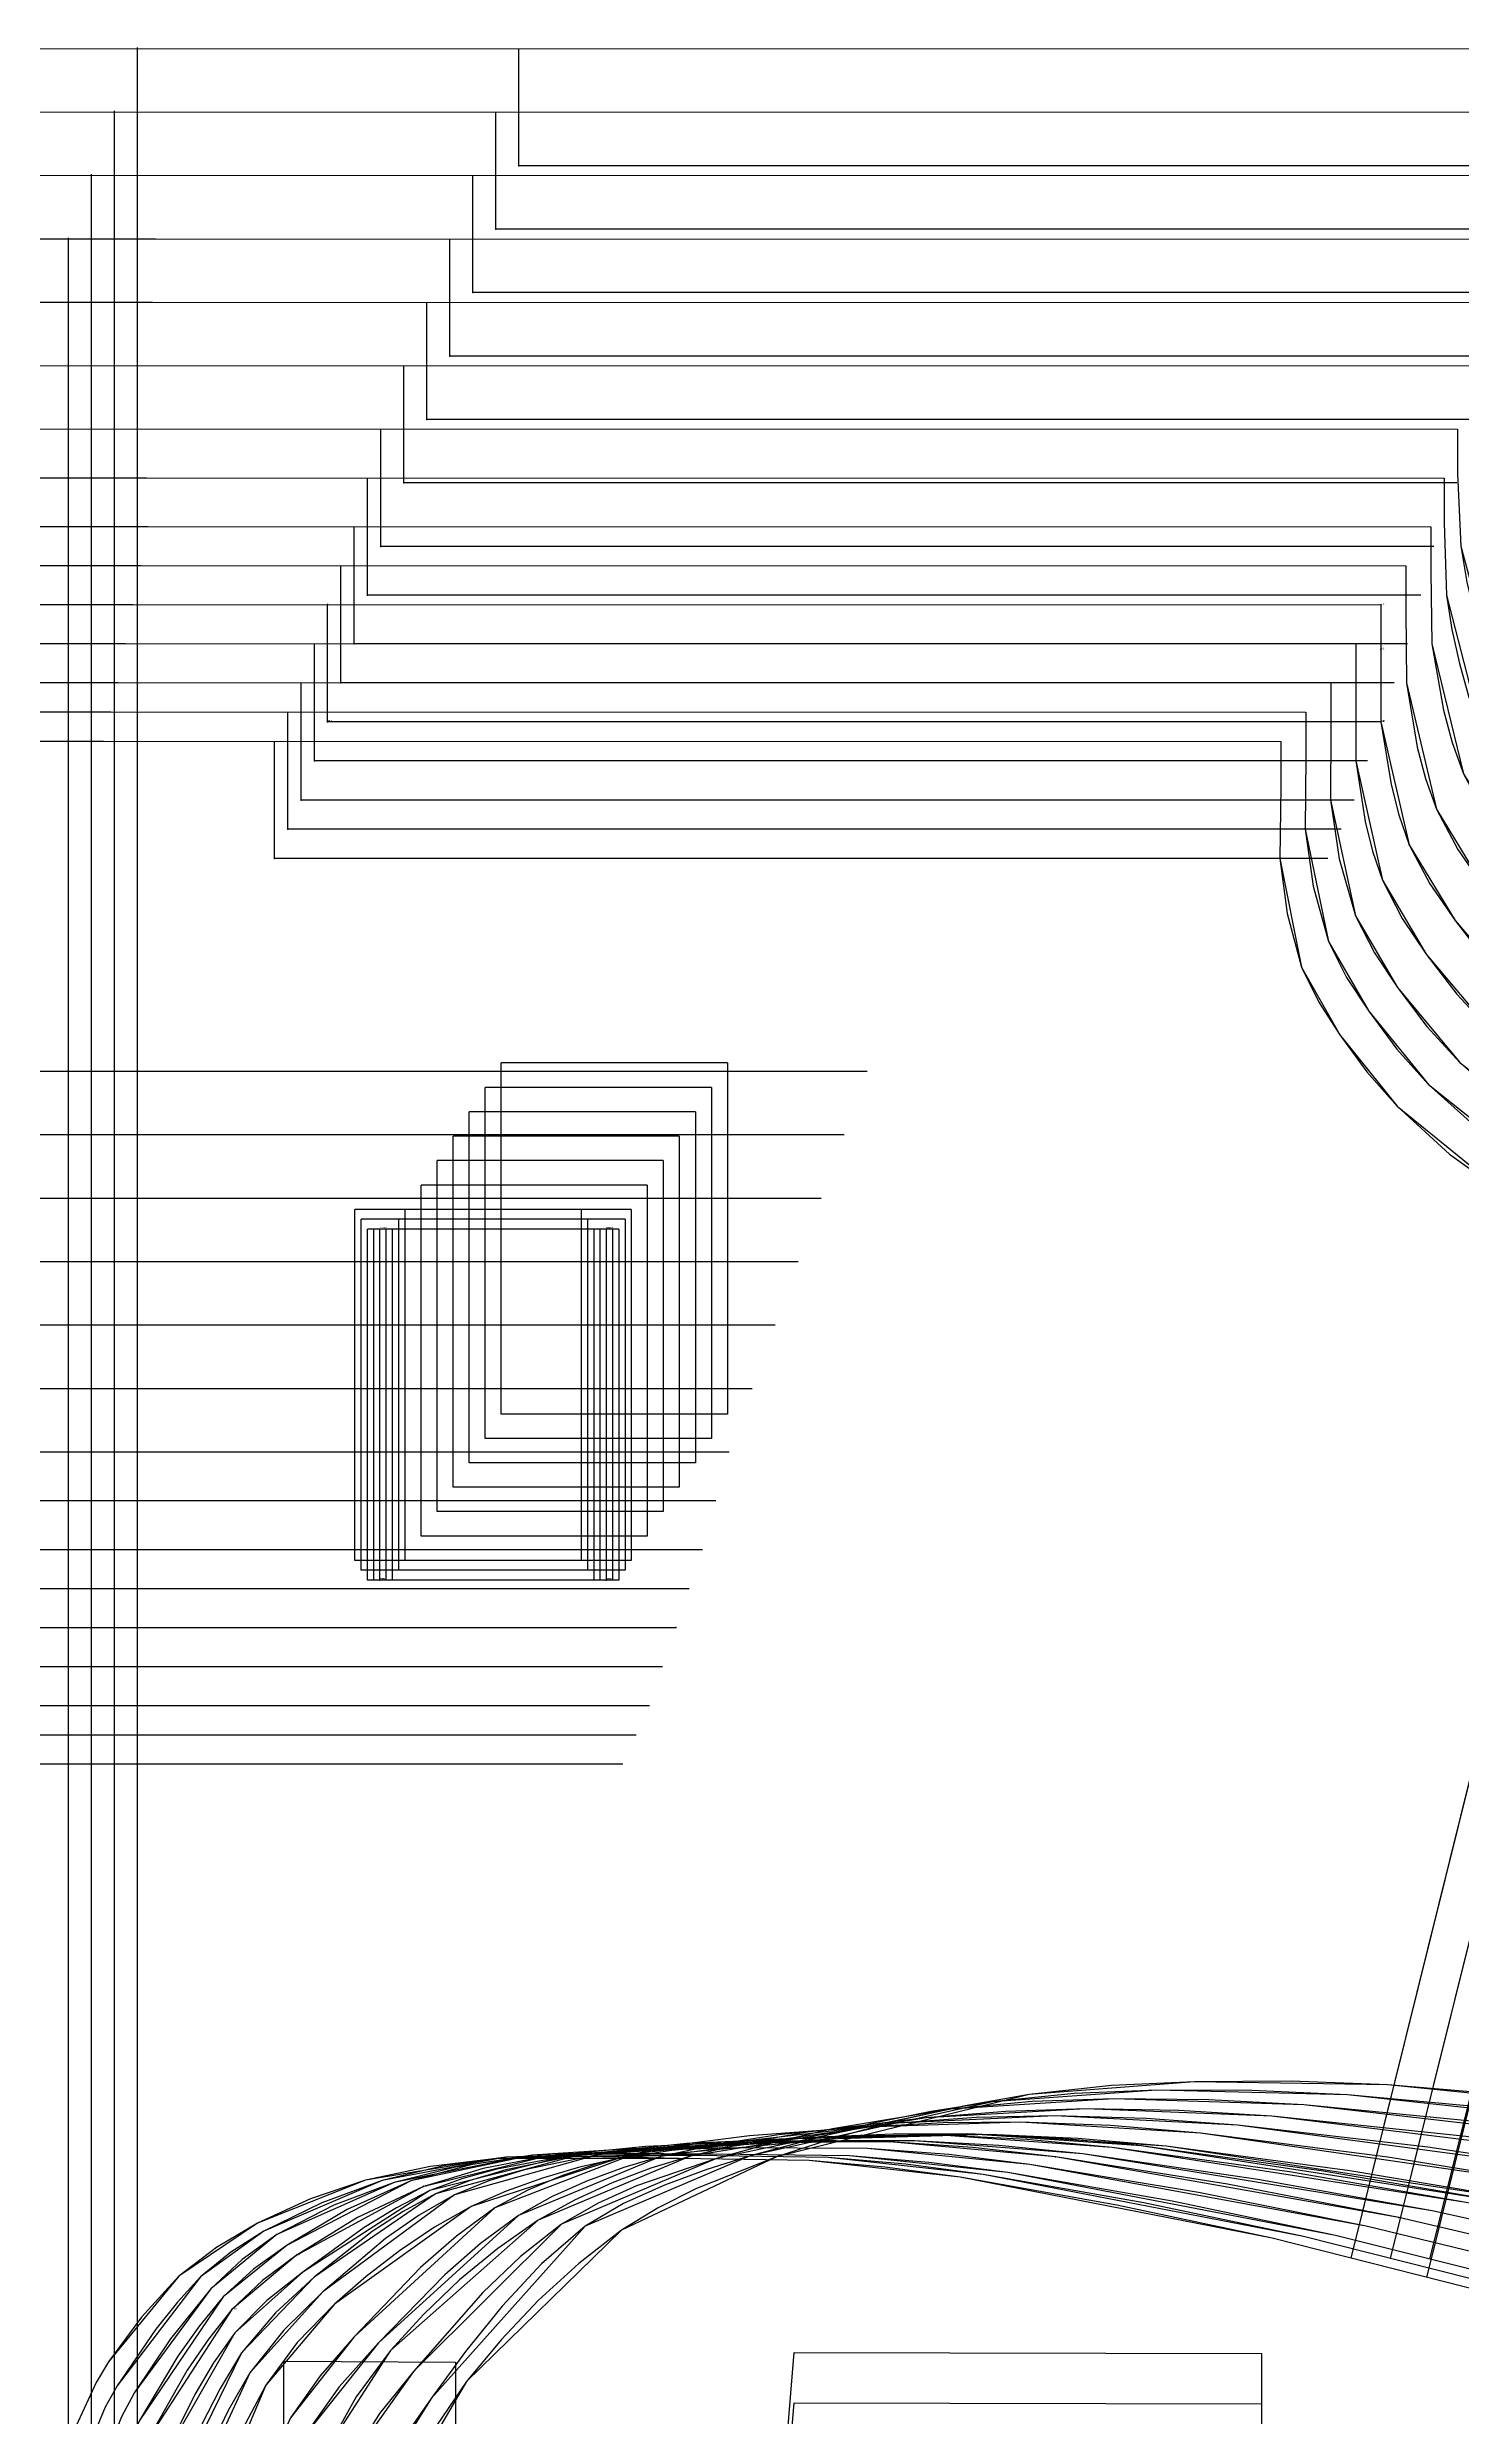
# Model space of a CAD drawing. Extents: x -43 to 1613, y 0 to 910.
# Drawn here: x 491.1 to 672.4, y 606.1 to 909.8 of the extents above; entities that cross this region are included whole.
import ezdxf

# ---------------------------------------------------------------- set-up
doc = ezdxf.new("R2010")
doc.units = 0

# ---------------------------------------------------------------- blocks, each defined once
blk = doc.blocks.new('GMX1016S18FR_42')
at = {"layer": '1'}
for points in [[(45.4711, 821.0169), (649.2063, 820.8265)], [(649.2063, 820.8265), (649.2063, 815.1114), (649.0742, 805.8455), (651.858, 791.9035), (656.7526, 783.2116), (664.0932, 774.0727), (678.208, 762.6071), (693.1356, 755.7212), (701.67, 752.8002), (717.2986, 748.9698)], [(685.5029, 619.4578), (648.0988, 628.9599), (608.0989, 636.7882), (588.7543, 638.9193), (572.0538, 639.1784), (548.6426, 639.1657), (531.8811, 636.3869), (518.0381, 630.8751), (507.9264, 624.0831), (498.9272, 613.09), (497.332, 610.4738), (494.5076, 604.3575), (491.9777, 596.039), (491.3402, 593.5041)]]:
    blk.add_lwpolyline(points, dxfattribs=at)
at = {"layer": '13'}
blk.add_point((520.2098, 805.8252), dxfattribs=at)
at = {"layer": '5'}
blk.add_line((204.6656, 689.7523), (564.8554, 689.7523), dxfattribs=at)
at = {"layer": '6'}
blk.add_line((45.4711, 821.0169), (649.2063, 820.8265), dxfattribs=at)
at = {"layer": '7'}
blk.add_line((204.6656, 689.7523), (564.8554, 689.7523), dxfattribs=at)
at = {"layer": '8'}
for p, q in [((520.2098, 805.8252), (520.2098, 820.8646)), ((655.2108, 805.8252), (520.2098, 805.8252)), ((559.5214, 760.8291), (530.5222, 760.8291)), ((530.5222, 715.8279), (530.5222, 760.8291)), ((559.5214, 760.8291), (559.5214, 715.8279)), ((690.5219, 756.788), (658.175, 626.4022)), ((699.9809, 753.3768), (667.8626, 623.9409)), ((559.5214, 715.8279), (530.5222, 715.8279))]:
    blk.add_line(p, q, dxfattribs=at)
at = {"layer": '84'}
for points in [[(45.4711, 821.0169), (649.2063, 820.8265)], [(649.2063, 820.8265), (649.2063, 815.1114), (649.0742, 805.8455), (650.0191, 798.7742), (651.858, 791.9035), (654.045, 787.4229), (656.7526, 783.2116), (660.2146, 778.4719), (664.0932, 774.0727), (670.8318, 767.9386), (678.208, 762.6071), (685.5105, 758.8479), (693.1356, 755.7212), (701.67, 752.8002), (717.2986, 748.9698)], [(685.5029, 619.4578), (648.0988, 628.9599), (628.1624, 633.2144), (608.0989, 636.7882), (598.4494, 638.0633), (588.7543, 638.9193), (572.0538, 639.1784), (560.3393, 639.4298), (548.6426, 639.1657), (540.192, 638.1623), (531.8811, 636.3869), (524.8148, 633.9917), (518.0381, 630.8751), (512.7651, 627.7864), (507.9264, 624.0831), (503.1461, 618.8355), (498.9272, 613.09), (497.332, 610.4738), (494.5076, 604.3575), (491.9777, 596.039), (491.3402, 593.5041)]]:
    blk.add_lwpolyline(points, dxfattribs=at)
at = {"layer": '85'}
for points in [[(520.2098, 805.8252), (520.2098, 820.8646)], [(655.2108, 805.8252), (520.2098, 805.8252)], [(559.5214, 760.8291), (530.5222, 760.8291)], [(530.5222, 715.8279), (530.5222, 760.8291)], [(559.5214, 760.8291), (559.5214, 715.8279)], [(690.5219, 756.788), (658.175, 626.4022)], [(699.9809, 753.3768), (667.8626, 623.9409)], [(559.5214, 715.8279), (530.5222, 715.8279)]]:
    blk.add_lwpolyline(points, dxfattribs=at)
blk = doc.blocks.new('GMX1016S18FR_44')
at = {"layer": '1'}
for points in [[(39.6698, 824.766), (652.4092, 824.578)], [(652.4092, 824.578), (652.4092, 818.863), (652.3203, 809.592), (655.3201, 795.2004), (660.4585, 786.2571), (668.1267, 776.8718), (682.8232, 765.1395), (698.2181, 758.1951), (707.0116, 755.269), (723.0974, 751.4718)], [(690.5016, 619.4603), (652.1044, 629.1631), (611.0453, 637.1413), (591.1901, 639.3028), (574.0527, 639.5467), (549.8745, 639.3561), (534.0198, 636.3463), (518.8382, 629.8565), (510.728, 624.0171), (500.027, 610.0115), (498.503, 607.2836), (495.8589, 600.9412), (493.5932, 592.3636), (493.042, 589.755)]]:
    blk.add_lwpolyline(points, dxfattribs=at)
at = {"layer": '13'}
blk.add_point((521.9116, 809.5768), dxfattribs=at)
at = {"layer": '5'}
blk.add_line((206.3649, 693.5039), (566.5572, 693.5039), dxfattribs=at)
at = {"layer": '6'}
blk.add_line((39.6698, 824.766), (652.4092, 824.578), dxfattribs=at)
at = {"layer": '7'}
blk.add_line((206.3649, 693.5039), (566.5572, 693.5039), dxfattribs=at)
at = {"layer": '8'}
for p, q in [((521.9116, 809.5768), (521.9116, 824.6161)), ((656.9126, 809.5768), (521.9116, 809.5768)), ((560.3241, 759.5794), (531.3249, 759.5794)), ((531.3249, 714.5783), (531.3249, 759.5794)), ((560.3241, 759.5794), (560.3241, 714.5783)), ((696.2141, 758.9927), (663.2118, 626.359)), ((560.3241, 714.5783), (531.3249, 714.5783))]:
    blk.add_line(p, q, dxfattribs=at)
at = {"layer": '84'}
for points in [[(39.6698, 824.766), (652.4092, 824.578)], [(652.4092, 824.578), (652.4092, 818.863), (652.3203, 809.592), (653.3541, 802.287), (655.3201, 795.2004), (657.6213, 790.5878), (660.4585, 786.2571), (664.078, 781.3853), (668.1267, 776.8718), (675.1473, 770.5878), (682.8232, 765.1395), (690.3568, 761.3422), (698.2181, 758.1951), (707.0116, 755.269), (723.0974, 751.4718)], [(690.5016, 619.4603), (652.1044, 629.1631), (631.6396, 633.5014), (611.0453, 637.1413), (601.1393, 638.4392), (591.1901, 639.3028), (574.0527, 639.5467), (561.9471, 639.7499), (549.8745, 639.3561), (541.8684, 638.2335), (534.0198, 636.3463), (526.255, 633.5065), (518.8382, 629.8565), (514.5939, 627.187), (510.728, 624.0171), (507.7562, 620.7684), (505.0156, 617.314), (500.027, 610.0115), (498.503, 607.2836), (495.8589, 600.9412), (493.5932, 592.3636), (493.042, 589.755)]]:
    blk.add_lwpolyline(points, dxfattribs=at)
at = {"layer": '85'}
for points in [[(521.9116, 809.5768), (521.9116, 824.6161)], [(656.9126, 809.5768), (521.9116, 809.5768)], [(560.3241, 759.5794), (531.3249, 759.5794)], [(531.3249, 714.5783), (531.3249, 759.5794)], [(560.3241, 759.5794), (560.3241, 714.5783)], [(696.2141, 758.9927), (663.2118, 626.359)], [(560.3241, 714.5783), (531.3249, 714.5783)]]:
    blk.add_lwpolyline(points, dxfattribs=at)
blk = doc.blocks.new('GMX1016S18FR_46')
at = {"layer": '1'}
for points in [[(33.871, 828.515), (655.6096, 828.3296)], [(655.6096, 828.3296), (655.6096, 822.6146), (655.5537, 813.3385), (658.7668, 798.4948), (664.1466, 789.2949), (672.1425, 779.6581), (687.418, 767.6541), (703.288, 760.6589), (712.3405, 757.7328), (728.8937, 753.9737)], [(695.4978, 619.4629), (656.2091, 629.2952), (614.2025, 637.3597), (593.8952, 639.5238), (576.3692, 639.7321), (551.4696, 639.2901), (535.5286, 636.0821), (520.4968, 629.4146), (512.0666, 622.4601), (502.28, 609.1682), (500.5985, 606.039), (497.7181, 598.7771), (495.3178, 588.9803), (494.7412, 586.006)]]:
    blk.add_lwpolyline(points, dxfattribs=at)
at = {"layer": '13'}
blk.add_point((523.6109, 813.3284), dxfattribs=at)
at = {"layer": '5'}
blk.add_line((208.0667, 697.2555), (568.2565, 697.2555), dxfattribs=at)
at = {"layer": '6'}
blk.add_line((33.871, 828.515), (655.6096, 828.3296), dxfattribs=at)
at = {"layer": '7'}
blk.add_line((208.0667, 697.2555), (568.2565, 697.2555), dxfattribs=at)
at = {"layer": '8'}
for p, q in [((523.6109, 813.3284), (523.6109, 828.3677)), ((658.6119, 813.3284), (523.6109, 813.3284)), ((701.9011, 761.1974), (668.241, 626.2853)), ((561.1241, 758.3297), (532.125, 758.3297)), ((532.125, 713.3286), (532.125, 758.3297)), ((561.1241, 758.3297), (561.1241, 713.3286)), ((561.1241, 713.3286), (532.125, 713.3286))]:
    blk.add_line(p, q, dxfattribs=at)
at = {"layer": '84'}
for points in [[(33.871, 828.515), (655.6096, 828.3296)], [(655.6096, 828.3296), (655.6096, 822.6146), (655.5537, 813.3385), (656.6789, 805.7998), (658.7668, 798.4948), (661.1824, 793.7475), (664.1466, 789.2949), (667.9261, 784.2911), (672.1425, 779.6581), (679.445, 773.2218), (683.3439, 770.3084), (687.418, 767.6541), (695.1879, 763.8187), (703.288, 760.6589), (712.3405, 757.7328), (728.8937, 753.9737)], [(695.4978, 619.4629), (656.2091, 629.2952), (635.2718, 633.6869), (614.2025, 637.3597), (604.073, 638.6627), (593.8952, 639.5238), (576.3692, 639.7321), (563.9004, 639.8311), (551.4696, 639.2901), (543.4178, 638.076), (535.5286, 636.0821), (527.807, 633.1966), (520.4968, 629.4146), (516.062, 626.2066), (512.0666, 622.4601), (506.8647, 616.0542), (502.28, 609.1682), (500.5985, 606.039), (497.7181, 598.7771), (495.3178, 588.9803), (494.7412, 586.006)]]:
    blk.add_lwpolyline(points, dxfattribs=at)
at = {"layer": '85'}
for points in [[(523.6109, 813.3284), (523.6109, 828.3677)], [(658.6119, 813.3284), (523.6109, 813.3284)], [(701.9011, 761.1974), (668.241, 626.2853)], [(561.1241, 758.3297), (532.125, 758.3297)], [(532.125, 713.3286), (532.125, 758.3297)], [(561.1241, 758.3297), (561.1241, 713.3286)], [(561.1241, 713.3286), (532.125, 713.3286)]]:
    blk.add_lwpolyline(points, dxfattribs=at)
blk = doc.blocks.new('GMX1016S18FR_48')
at = {"layer": '1'}
for points in [[(28.0721, 833.5137), (658.8125, 833.3309)], [(658.8125, 833.3309), (658.8125, 827.6159), (658.7846, 818.3347), (662.2085, 803.0363), (667.827, 793.5799), (676.1506, 783.6916), (692.0053, 771.4108), (708.3527, 764.3673), (717.672, 761.4412), (734.6925, 757.7252)], [(700.4965, 620.7151), (660.1486, 630.4814), (617.0295, 638.4163), (596.199, 640.4738), (578.2336, 640.5499), (553.2933, 639.6101), (537.6596, 636.3107), (521.8176, 628.0735), (513.6312, 621.4212), (502.8921, 605.5996), (501.33, 602.2366), (498.7697, 594.4947), (496.8621, 584.1416), (496.4431, 581.0073)]]:
    blk.add_lwpolyline(points, dxfattribs=at)
at = {"layer": '13'}
blk.add_point((525.3127, 818.3296), dxfattribs=at)
at = {"layer": '5'}
blk.add_line((209.7685, 702.2567), (569.9583, 702.2567), dxfattribs=at)
at = {"layer": '6'}
blk.add_line((28.0721, 833.5137), (658.8125, 833.3309), dxfattribs=at)
at = {"layer": '7'}
blk.add_line((209.7685, 702.2567), (569.9583, 702.2567), dxfattribs=at)
at = {"layer": '8'}
for p, q in [((525.3127, 818.3296), (525.3127, 833.369)), ((660.3137, 818.3296), (525.3127, 818.3296)), ((561.9268, 758.3297), (532.9276, 758.3297)), ((532.9276, 713.3286), (532.9276, 758.3297)), ((561.9268, 758.3297), (561.9268, 713.3286)), ((561.9268, 713.3286), (532.9276, 713.3286))]:
    blk.add_line(p, q, dxfattribs=at)
at = {"layer": '84'}
for points in [[(28.0721, 833.5137), (658.8125, 833.3309)], [(658.8125, 833.3309), (658.8125, 827.6159), (658.7846, 818.3347), (659.9937, 810.5623), (660.9538, 806.7523), (662.2085, 803.0363), (664.7333, 798.1544), (667.827, 793.5799), (671.7615, 788.4415), (676.1506, 783.6916), (683.7325, 777.0978), (687.7762, 774.1184), (692.0053, 771.4108), (700.0113, 767.5398), (708.3527, 764.3673), (717.672, 761.4412), (734.6925, 757.7252)], [(700.4965, 620.7151), (660.1486, 630.4814), (638.6551, 634.8172), (617.0295, 638.4163), (606.6359, 639.6711), (596.199, 640.4738), (578.2336, 640.5499), (565.7393, 640.4026), (553.2933, 639.6101), (545.3762, 638.3808), (537.6596, 636.3107), (529.5062, 632.6556), (521.8176, 628.0735), (517.5174, 624.9899), (513.6312, 621.4212), (510.5985, 617.7255), (507.8324, 613.8215), (502.8921, 605.5996), (501.33, 602.2366), (498.7697, 594.4947), (496.8621, 584.1416), (496.4431, 581.0073)]]:
    blk.add_lwpolyline(points, dxfattribs=at)
at = {"layer": '85'}
for points in [[(525.3127, 818.3296), (525.3127, 833.369)], [(660.3137, 818.3296), (525.3127, 818.3296)], [(561.9268, 758.3297), (532.9276, 758.3297)], [(532.9276, 713.3286), (532.9276, 758.3297)], [(561.9268, 758.3297), (561.9268, 713.3286)], [(561.9268, 713.3286), (532.9276, 713.3286)]]:
    blk.add_lwpolyline(points, dxfattribs=at)
blk = doc.blocks.new('GMX1016S18FR_50')
at = {"layer": '1'}
for points in [[(22.2708, 838.5125), (662.013, 838.3347)], [(662.013, 838.3347), (662.013, 832.6197), (662.013, 823.3334), (665.6579, 807.588), (671.5202, 797.8801), (680.1739, 787.748), (696.6078, 775.203), (713.4276, 768.1011), (723.006, 765.1674), (740.4888, 761.4793)], [(705.4927, 621.9698), (664.3091, 631.6218), (620.3138, 639.3841), (599.0717, 641.3247), (580.7634, 641.2662), (554.9342, 639.4324), (539.2039, 635.5639), (523.0038, 626.7527), (514.7336, 619.8159), (504.2282, 603.5904), (502.6432, 599.7906), (500.1388, 591.086), (498.4725, 579.5112), (498.1423, 576.0111)]]:
    blk.add_lwpolyline(points, dxfattribs=at)
at = {"layer": '13'}
blk.add_point((527.0119, 823.3334), dxfattribs=at)
at = {"layer": '2'}
for p in [(527.0119, 838.3728), (662.013, 838.3347), (527.0119, 823.3334), (527.0119, 823.3334), (527.0119, 823.3334), (662.013, 823.3334), (533.7277, 758.3323), (533.7277, 758.3323), (562.7269, 758.3323), (562.7269, 758.3323), (533.7277, 713.3311), (533.7277, 713.3311), (562.7269, 713.3311), (562.7269, 713.3311), (571.6575, 707.2605)]:
    blk.add_point(p, dxfattribs=at)
at = {"layer": '3'}
for p in [(662.013, 832.6197), (662.013, 823.3334), (665.6579, 807.588), (671.5202, 797.8801), (580.7634, 641.2662), (599.0717, 641.3247), (554.9342, 639.4324), (620.3138, 639.3841), (539.2039, 635.5639), (664.3091, 631.6218), (523.0038, 626.7527), (514.7336, 619.8159)]:
    blk.add_point(p, dxfattribs=at)
at = {"layer": '4'}
for p in [(662.013, 823.3334, -3.998), (539.2039, 635.5639, -3.998)]:
    blk.add_point(p, dxfattribs=at)
at = {"layer": '5'}
blk.add_line((211.4678, 707.2605), (571.6575, 707.2605), dxfattribs=at)
at = {"layer": '6'}
blk.add_line((22.2708, 838.5125), (662.013, 838.3347), dxfattribs=at)
at = {"layer": '7'}
blk.add_line((211.4678, 707.2605), (571.6575, 707.2605), dxfattribs=at)
at = {"layer": '8'}
for p, q in [((527.0119, 823.3334), (527.0119, 838.3728)), ((662.013, 823.3334), (527.0119, 823.3334)), ((562.7269, 758.3323), (533.7277, 758.3323)), ((533.7277, 713.3311), (533.7277, 758.3323)), ((562.7269, 758.3323), (562.7269, 713.3311)), ((562.7269, 713.3311), (533.7277, 713.3311))]:
    blk.add_line(p, q, dxfattribs=at)
at = {"layer": '84'}
for points in [[(22.2708, 838.5125), (662.013, 838.3347)], [(662.013, 838.3347), (662.013, 832.6197), (662.013, 823.3334), (663.3134, 815.3274), (664.332, 811.4081), (665.6579, 807.588), (668.2969, 802.5715), (671.5202, 797.8801), (675.6146, 792.6121), (680.1739, 787.748), (688.0378, 781.0043), (692.2288, 777.9639), (696.6078, 775.203), (704.8475, 771.2914), (713.4276, 768.1011), (723.006, 765.1674), (740.4888, 761.4793)], [(705.4927, 621.9698), (664.3091, 631.6218), (642.3737, 635.8764), (620.3138, 639.3841), (609.7118, 640.5855), (599.0717, 641.3247), (589.9176, 641.4745), (580.7634, 641.2662), (567.812, 640.7227), (554.9342, 639.4324), (546.9586, 637.9058), (539.2039, 635.5639), (530.8626, 631.6117), (523.0038, 626.7527), (518.6503, 623.5294), (514.7336, 619.8159), (511.7339, 616.0237), (509.0161, 612.0232), (504.2282, 603.5904), (502.6432, 599.7906), (500.1388, 591.086), (498.4725, 579.5112), (498.1423, 576.0111)]]:
    blk.add_lwpolyline(points, dxfattribs=at)
at = {"layer": '85'}
for points in [[(527.0119, 823.3334), (527.0119, 838.3728)], [(662.013, 823.3334), (527.0119, 823.3334)], [(562.7269, 758.3323), (533.7277, 758.3323)], [(533.7277, 713.3311), (533.7277, 758.3323)], [(562.7269, 758.3323), (562.7269, 713.3311)], [(562.7269, 713.3311), (533.7277, 713.3311)]]:
    blk.add_lwpolyline(points, dxfattribs=at)
at = {"layer": '1'}
for s, p in [('# 1', (662.013, 838.3347)), ('# 1', (662.013, 832.6197)), ('# 2', (662.013, 823.3334)), ('# 6', (580.7634, 641.2662)), ('# 7', (554.9342, 639.4324)), ('# 8', (539.2039, 635.5639)), ('# 9', (523.0038, 626.7527)), ('# 10', (514.7336, 619.8159))]:
    blk.add_text(s, height=0.25, dxfattribs=at).set_placement(p)
at = {"layer": '13'}
blk.add_text('D', height=0.25, dxfattribs=at).set_placement((527.0119, 823.3334))
at = {"layer": '8'}
for s, p in [('NM', (527.0119, 823.3334)), ('NM', (662.013, 823.3334)), ('# 737', (533.7277, 758.3323)), ('# 737', (533.7277, 758.3323)), ('# 737', (562.7269, 758.3323)), ('# 737', (562.7269, 758.3323)), ('NM', (562.7269, 758.3323)), ('NM', (562.7269, 758.3323)), ('# 737', (533.7277, 713.3311)), ('# 737', (533.7277, 713.3311)), ('NM', (533.7277, 713.3311)), ('# 737', (562.7269, 713.3311)), ('# 737', (562.7269, 713.3311)), ('NM', (562.7269, 713.3311))]:
    blk.add_text(s, height=0.25, dxfattribs=at).set_placement(p)
at = {"layer": '85'}
for p in [(527.0119, 823.3334), (662.013, 823.3334), (562.7269, 758.3323), (562.7269, 758.3323), (533.7277, 713.3311), (562.7269, 713.3311)]:
    blk.add_text('NM', height=0.25, dxfattribs=at).set_placement(p)
blk = doc.blocks.new('GMX1016S18FR_52')
at = {"layer": '1'}
for points in [[(16.472, 843.5112), (665.2159, 843.3359)], [(665.2159, 843.3359), (665.2159, 837.6209), (665.2895, 828.3347), (669.1351, 812.1346), (675.2311, 802.1702), (684.2075, 791.7841), (701.2102, 778.9596), (718.5026, 771.8095), (728.34, 768.8758), (746.2876, 765.2309)], [(710.4914, 623.2221), (668.5763, 632.4677), (623.8342, 639.7626), (602.2569, 641.4491), (583.6819, 641.1494), (557.5478, 639.4628), (540.1361, 635.0737), (523.8395, 624.5937), (515.1273, 616.8416), (505.7674, 600.4053), (504.157, 596.3387), (501.6678, 587.0525), (500.1261, 574.7335), (499.8441, 571.0124)]]:
    blk.add_lwpolyline(points, dxfattribs=at)
at = {"layer": '13'}
blk.add_point((528.7138, 828.3347), dxfattribs=at)
at = {"layer": '5'}
blk.add_line((213.1695, 712.2618), (573.3593, 712.2618), dxfattribs=at)
at = {"layer": '6'}
blk.add_line((16.472, 843.5112), (665.2159, 843.3359), dxfattribs=at)
at = {"layer": '7'}
blk.add_line((213.1695, 712.2618), (573.3593, 712.2618), dxfattribs=at)
at = {"layer": '8'}
for p, q in [((528.7138, 828.3347), (528.7138, 843.374)), ((663.7147, 828.3347), (528.7138, 828.3347)), ((563.5295, 758.3323), (534.5304, 758.3323)), ((534.5304, 713.3311), (534.5304, 758.3323)), ((563.5295, 758.3323), (563.5295, 713.3311)), ((563.5295, 713.3311), (534.5304, 713.3311))]:
    blk.add_line(p, q, dxfattribs=at)
at = {"layer": '84'}
for points in [[(16.472, 843.5112), (665.2159, 843.3359)], [(665.2159, 843.3359), (665.2159, 837.6209), (665.2895, 828.3347), (666.6789, 820.0949), (667.7508, 816.0639), (669.1351, 812.1346), (671.8834, 806.9834), (675.2311, 802.1702), (679.4831, 796.7676), (684.2075, 791.7841), (692.3482, 784.8829), (696.6839, 781.774), (701.2102, 778.9596), (709.6862, 775.0125), (718.5026, 771.8095), (728.34, 768.8758), (746.2876, 765.2309)], [(710.4914, 623.2221), (668.5763, 632.4677), (646.2624, 636.4961), (623.8342, 639.7626), (613.0621, 640.8395), (602.2569, 641.4491), (592.9681, 641.4593), (583.6819, 641.1494), (570.578, 640.6719), (557.5478, 639.4628), (548.6858, 637.8017), (544.3525, 636.6079), (540.1361, 635.0737), (535.8283, 632.8664), (531.6983, 630.3239), (523.8395, 624.5937), (519.2421, 620.964), (515.1273, 616.8416), (512.4044, 612.9808), (509.9914, 608.9117), (505.7674, 600.4053)]]:
    blk.add_lwpolyline(points, dxfattribs=at)
at = {"layer": '85'}
for points in [[(528.7138, 828.3347), (528.7138, 843.374)], [(663.7147, 828.3347), (528.7138, 828.3347)], [(563.5295, 758.3323), (534.5304, 758.3323)], [(534.5304, 713.3311), (534.5304, 758.3323)], [(563.5295, 758.3323), (563.5295, 713.3311)], [(563.5295, 713.3311), (534.5304, 713.3311)]]:
    blk.add_lwpolyline(points, dxfattribs=at)
blk = doc.blocks.new('GMX1016S18FR_54')
at = {"layer": '1'}
for points in [[(10.6731, 848.5099), (668.4188, 848.3372)], [(668.4188, 848.3372), (668.4188, 842.6222), (668.5636, 833.3359), (672.6124, 816.6837), (678.942, 806.4602), (688.2359, 795.8202), (705.8076, 782.7138), (723.5749, 775.5154), (733.674, 772.5842), (752.0864, 768.9825)], [(715.4901, 624.4743), (672.9476, 633.537), (627.5553, 640.5982), (605.6757, 642.1502), (586.8569, 641.7082), (559.275, 639.6381), (540.8346, 634.6343), (525.3051, 623.9638), (515.9858, 614.2635), (506.6081, 595.1348), (505.1298, 591.086), (502.9201, 581.8683), (501.7237, 569.689), (501.5459, 566.0136)]]:
    blk.add_lwpolyline(points, dxfattribs=at)
at = {"layer": '13'}
blk.add_point((530.4156, 833.3359), dxfattribs=at)
at = {"layer": '5'}
blk.add_line((214.8714, 717.263), (575.0611, 717.263), dxfattribs=at)
at = {"layer": '6'}
blk.add_line((10.6731, 848.5099), (668.4188, 848.3372), dxfattribs=at)
at = {"layer": '7'}
blk.add_line((214.8714, 717.263), (575.0611, 717.263), dxfattribs=at)
at = {"layer": '8'}
for p, q in [((530.4156, 833.3359), (530.4156, 848.3753)), ((665.4166, 833.3359), (530.4156, 833.3359)), ((564.3322, 758.3323), (535.333, 758.3323)), ((535.333, 713.3311), (535.333, 758.3323)), ((564.3322, 758.3323), (564.3322, 713.3311)), ((564.3322, 713.3311), (535.333, 713.3311))]:
    blk.add_line(p, q, dxfattribs=at)
at = {"layer": '84'}
for points in [[(10.6731, 848.5099), (668.4188, 848.3372)], [(668.4188, 848.3372), (668.4188, 842.6222), (668.5636, 833.3359), (670.0419, 824.8651), (671.1646, 820.7198), (672.6124, 816.6837), (675.4699, 811.398), (678.942, 806.4602), (683.3464, 800.923), (688.2359, 795.8202), (696.6509, 788.7615), (701.1315, 785.5865), (705.8076, 782.7138), (714.5173, 778.731), (723.5749, 775.5154), (733.674, 772.5842), (752.0864, 768.9825)], [(715.4901, 624.4743), (672.9476, 633.537), (650.3086, 637.4537), (627.5553, 640.5982), (616.6308, 641.6117), (605.6757, 642.1502), (596.2625, 642.0968), (586.8569, 641.7082), (573.019, 641.0808), (559.275, 639.6381), (549.8719, 637.7229), (545.2847, 636.364), (540.8346, 634.6343), (536.6868, 632.3991), (532.7346, 629.8235), (525.3051, 623.9638), (520.3318, 619.3968), (515.9858, 614.2635), (513.2375, 609.7093), (510.822, 604.962)]]:
    blk.add_lwpolyline(points, dxfattribs=at)
at = {"layer": '85'}
for points in [[(530.4156, 833.3359), (530.4156, 848.3753)], [(665.4166, 833.3359), (530.4156, 833.3359)], [(564.3322, 758.3323), (535.333, 758.3323)], [(535.333, 713.3311), (535.333, 758.3323)], [(564.3322, 758.3323), (564.3322, 713.3311)], [(564.3322, 713.3311), (535.333, 713.3311)]]:
    blk.add_lwpolyline(points, dxfattribs=at)
blk = doc.blocks.new('GMX1016S18FR_56')
at = {"layer": '1'}
for points in [[(4.8743, 854.7609), (670.1206, 854.5932)], [(670.1206, 854.5932), (670.1206, 848.8782), (670.4178, 839.5945), (674.8654, 822.3403), (681.5913, 811.8018), (691.4058, 800.8722), (709.8615, 787.4966), (728.3247, 780.3211), (738.8073, 777.4382), (757.8853, 773.9888)], [(720.4888, 624.4794), (677.3241, 633.6513), (631.2713, 640.7938), (609.0743, 642.3559), (589.9811, 641.8987), (561.6118, 639.6381), (543.2705, 634.5378), (526.4049, 622.0918), (517.0425, 611.7184), (507.7206, 591.5), (506.2576, 587.0626), (504.1875, 576.9991), (503.3138, 563.7607), (503.2477, 559.7703)]]:
    blk.add_lwpolyline(points, dxfattribs=at)
at = {"layer": '13'}
blk.add_point((532.1173, 839.592), dxfattribs=at)
at = {"layer": '5'}
blk.add_line((216.5732, 723.519), (576.7629, 723.519), dxfattribs=at)
at = {"layer": '6'}
blk.add_line((4.8743, 854.7609), (670.1206, 854.5932), dxfattribs=at)
at = {"layer": '7'}
blk.add_line((216.5732, 723.519), (576.7629, 723.519), dxfattribs=at)
at = {"layer": '8'}
for p, q in [((532.1173, 839.592), (532.1173, 854.6313)), ((667.1183, 839.592), (532.1173, 839.592)), ((565.1348, 759.587), (536.1356, 759.587)), ((536.1356, 714.5859), (536.1356, 759.587)), ((565.1348, 759.587), (565.1348, 714.5859)), ((565.1348, 714.5859), (536.1356, 714.5859))]:
    blk.add_line(p, q, dxfattribs=at)
at = {"layer": '84'}
for points in [[(4.8743, 854.7609), (670.1206, 854.5932)], [(670.1206, 854.5932), (670.1206, 848.8782), (670.4178, 839.5945), (671.0934, 835.1724), (672.079, 830.8061), (673.3058, 826.516), (674.8654, 822.3403), (677.9108, 816.8844), (681.5913, 811.8018), (686.2496, 806.1072), (691.4058, 800.8722), (695.7315, 797.1384), (700.2552, 793.651), (704.9567, 790.4125), (709.8615, 787.4966), (718.9191, 783.5088), (728.3247, 780.3211), (738.8073, 777.4382), (757.8853, 773.9888)], [(720.4888, 624.4794), (677.3241, 633.6513), (654.3549, 637.6137), (631.2713, 640.7938), (620.1868, 641.8149), (609.0743, 642.3559), (599.5239, 642.3), (589.9811, 641.8987), (575.7469, 641.1951), (561.6118, 639.6381), (552.2392, 637.7026), (547.6799, 636.3158), (543.2705, 634.5378), (538.729, 631.9241), (534.4313, 628.9117), (526.4049, 622.0918), (521.396, 617.1845), (517.0425, 611.7184), (514.2866, 606.8899), (511.8786, 601.8683)]]:
    blk.add_lwpolyline(points, dxfattribs=at)
at = {"layer": '85'}
for points in [[(532.1173, 839.592), (532.1173, 854.6313)], [(667.1183, 839.592), (532.1173, 839.592)], [(565.1348, 759.587), (536.1356, 759.587)], [(536.1356, 714.5859), (536.1356, 759.587)], [(565.1348, 759.587), (565.1348, 714.5859)], [(565.1348, 714.5859), (536.1356, 714.5859)]]:
    blk.add_lwpolyline(points, dxfattribs=at)
blk = doc.blocks.new('GMX1016S18FR_58')
at = {"layer": '1'}
for points in [[(-0.9246, 861.0092), (671.8224, 860.8467)], [(671.8224, 860.8467), (671.8224, 855.1317), (672.2593, 845.8531), (677.1006, 827.9892), (684.2252, 817.1308), (694.5605, 805.9065), (713.9026, 792.254), (733.072, 785.109), (743.9356, 782.282), (763.6841, 778.9927)], [(725.4876, 624.4819), (681.4516, 633.6513), (634.4793, 640.7379), (611.8479, 642.2391), (592.389, 641.693), (564.1264, 639.125), (545.4066, 633.0112), (527.8908, 620.5144), (519.0821, 610.1131), (509.1431, 586.6156), (507.6851, 581.9775), (505.676, 571.4696), (504.9597, 557.6774), (504.9495, 553.5245)]]:
    blk.add_lwpolyline(points, dxfattribs=at)
at = {"layer": '13'}
blk.add_point((533.8192, 845.8455), dxfattribs=at)
at = {"layer": '5'}
blk.add_line((218.2749, 729.7725), (578.4647, 729.7725), dxfattribs=at)
at = {"layer": '6'}
blk.add_line((-0.9246, 861.0092), (671.8224, 860.8467), dxfattribs=at)
at = {"layer": '7'}
blk.add_line((218.2749, 729.7725), (578.4647, 729.7725), dxfattribs=at)
at = {"layer": '8'}
for p, q in [((533.8192, 845.8455), (533.8192, 860.8848)), ((668.8202, 845.8455), (533.8192, 845.8455)), ((565.9375, 760.8393), (536.9383, 760.8393)), ((536.9383, 715.8381), (536.9383, 760.8393)), ((565.9375, 760.8393), (565.9375, 715.8381)), ((565.9375, 715.8381), (536.9383, 715.8381))]:
    blk.add_line(p, q, dxfattribs=at)
at = {"layer": '84'}
for points in [[(-0.9246, 861.0092), (671.8224, 860.8467)], [(671.8224, 860.8467), (671.8224, 855.1317), (672.2593, 845.8531), (673.0213, 841.2709), (674.1008, 836.7497), (675.4292, 832.3072), (677.1006, 827.9892), (680.3365, 822.3632), (684.2252, 817.1308), (689.1376, 811.2786), (694.5605, 805.9065), (699.102, 802.0863), (703.8442, 798.5202), (708.7718, 795.2182), (713.9026, 792.254), (718.5457, 790.1204), (723.3133, 788.2662), (733.072, 785.109), (743.9356, 782.282), (763.6841, 778.9927)], [(725.4876, 624.4819), (703.4962, 629.2165), (681.4516, 633.6513), (658.0226, 637.5959), (634.4793, 640.7379), (623.1789, 641.7361), (611.8479, 642.2391), (602.1147, 642.1527), (592.389, 641.693), (578.1904, 640.903), (571.1343, 640.1816), (564.1264, 639.125), (559.303, 638.0455), (554.5557, 636.6688), (549.9126, 635.0077), (545.4066, 633.0112), (540.7152, 630.3595), (536.2347, 627.3597), (531.9573, 624.0653), (527.8908, 620.5144), (523.1308, 615.6046), (519.0821, 610.1131), (516.1204, 604.4743)]]:
    blk.add_lwpolyline(points, dxfattribs=at)
at = {"layer": '85'}
for points in [[(533.8192, 845.8455), (533.8192, 860.8848)], [(668.8202, 845.8455), (533.8192, 845.8455)], [(565.9375, 760.8393), (536.9383, 760.8393)], [(536.9383, 715.8381), (536.9383, 760.8393)], [(565.9375, 760.8393), (565.9375, 715.8381)], [(565.9375, 715.8381), (536.9383, 715.8381)]]:
    blk.add_lwpolyline(points, dxfattribs=at)
blk = doc.blocks.new('GMX1016S18FR_60')
at = {"layer": '1'}
for points in [[(-7.9731, 869.1347), (674.7739, 868.9772)], [(731.736, 626.3615), (686.8084, 635.4674), (638.899, 642.4372), (615.8256, 643.8443), (595.9983, 643.1839), (566.3845, 639.7854), (548.4496, 632.8334), (530.4003, 616.3158), (522.2672, 605.9348), (511.6246, 582.3382), (510.1692, 577.3166), (508.2566, 565.9705), (507.8146, 551.1191), (507.901, 546.6538)]]:
    blk.add_lwpolyline(points, dxfattribs=at)
at = {"layer": '13'}
blk.add_point((536.7706, 853.976), dxfattribs=at)
at = {"layer": '5'}
blk.add_line((221.2264, 737.9031), (581.4162, 737.9031), dxfattribs=at)
at = {"layer": '6'}
blk.add_line((-7.9731, 869.1347), (674.7739, 868.9772), dxfattribs=at)
at = {"layer": '7'}
blk.add_line((221.2264, 737.9031), (581.4162, 737.9031), dxfattribs=at)
at = {"layer": '8'}
for p, q in [((536.7706, 853.976), (536.7706, 869.0153)), ((671.7716, 853.976), (536.7706, 853.976)), ((567.9898, 763.9686), (538.9906, 763.9686)), ((538.9906, 718.9674), (538.9906, 763.9686)), ((567.9898, 763.9686), (567.9898, 718.9674)), ((567.9898, 718.9674), (538.9906, 718.9674))]:
    blk.add_line(p, q, dxfattribs=at)
at = {"layer": '84'}
for points in [[(-7.9731, 869.1347), (674.7739, 868.9772)], [(731.736, 626.3615), (709.3001, 631.0681), (686.8084, 635.4674), (662.9096, 639.3612), (638.899, 642.4372), (627.375, 643.3922), (615.8256, 643.8443), (605.9044, 643.7275), (595.9983, 643.1839), (581.0936, 642.0917), (573.7048, 641.1367), (566.3845, 639.7854), (561.7058, 638.551), (557.1313, 636.9863), (552.6888, 635.1118), (548.4496, 632.8334), (543.5169, 629.2266), (538.9144, 625.1931), (530.4003, 616.3158), (526.0721, 611.3222), (522.2672, 605.9348)]]:
    blk.add_lwpolyline(points, dxfattribs=at)
at = {"layer": '85'}
for points in [[(536.7706, 853.976), (536.7706, 869.0153)], [(671.7716, 853.976), (536.7706, 853.976)], [(567.9898, 763.9686), (538.9906, 763.9686)], [(538.9906, 718.9674), (538.9906, 763.9686)], [(567.9898, 763.9686), (567.9898, 718.9674)], [(567.9898, 718.9674), (538.9906, 718.9674)]]:
    blk.add_lwpolyline(points, dxfattribs=at)
blk = doc.blocks.new('GMX1016S18FR_62')
at = {"layer": '1'}
for points in [[(-15.0216, 877.2602), (677.7254, 877.1078)], [(737.9843, 628.2411), (692.3126, 636.9559), (643.636, 643.4659), (620.2223, 644.6267), (600.1182, 643.725), (569.722, 639.4222), (551.4899, 631.8759), (533.5499, 615.5259), (524.1265, 603.7352), (514.5761, 578.2336), (513.047, 572.8132), (511.0811, 560.5831), (510.7229, 544.5913), (510.8525, 539.7831)]]:
    blk.add_lwpolyline(points, dxfattribs=at)
at = {"layer": '13'}
blk.add_point((539.7221, 862.1065), dxfattribs=at)
at = {"layer": '5'}
blk.add_line((224.1779, 746.0336), (584.3677, 746.0336), dxfattribs=at)
at = {"layer": '6'}
blk.add_line((-15.0216, 877.2602), (677.7254, 877.1078), dxfattribs=at)
at = {"layer": '7'}
blk.add_line((224.1779, 746.0336), (584.3677, 746.0336), dxfattribs=at)
at = {"layer": '8'}
for p, q in [((539.7221, 862.1065), (539.7221, 877.1459)), ((674.7231, 862.1065), (539.7221, 862.1065)), ((570.0421, 767.0978), (541.0429, 767.0978)), ((541.0429, 722.0966), (541.0429, 767.0978)), ((570.0421, 767.0978), (570.0421, 722.0966)), ((570.0421, 722.0966), (541.0429, 722.0966))]:
    blk.add_line(p, q, dxfattribs=at)
at = {"layer": '84'}
for points in [[(-15.0216, 877.2602), (677.7254, 877.1078)], [(737.9843, 628.2411), (715.1752, 632.7547), (692.3126, 636.9559), (668.0277, 640.6262), (643.636, 643.4659), (631.9419, 644.3015), (620.2223, 644.6267), (610.1589, 644.4108), (600.1182, 643.725), (584.802, 642.2162), (577.2201, 641.0224), (569.722, 639.4222), (564.9621, 638.0277), (560.3139, 636.3081), (555.8003, 634.2838), (551.4899, 631.8759), (546.6131, 628.2741), (542.0411, 624.2762), (533.5499, 615.5259), (528.4851, 609.8896), (524.1265, 603.7352)]]:
    blk.add_lwpolyline(points, dxfattribs=at)
at = {"layer": '85'}
for points in [[(539.7221, 862.1065), (539.7221, 877.1459)], [(674.7231, 862.1065), (539.7221, 862.1065)], [(570.0421, 767.0978), (541.0429, 767.0978)], [(541.0429, 722.0966), (541.0429, 767.0978)], [(570.0421, 767.0978), (570.0421, 722.0966)], [(570.0421, 722.0966), (541.0429, 722.0966)]]:
    blk.add_lwpolyline(points, dxfattribs=at)
blk = doc.blocks.new('GMX1016S18FR_64')
at = {"layer": '1'}
for points in [[(-22.0701, 885.3856), (680.6769, 885.2383)], [(744.2328, 630.1207), (697.6542, 638.5002), (648.0455, 644.6038), (624.2, 645.5334), (603.7479, 644.4006), (573.5473, 639.4806), (554.0045, 631.279), (535.0765, 614.5505), (527.078, 602.1909), (517.6952, 572.9428), (516.1027, 567.3014), (514.0478, 554.5659), (513.6719, 537.9187), (513.8039, 532.9124)]]:
    blk.add_lwpolyline(points, dxfattribs=at)
at = {"layer": '13'}
blk.add_point((542.6736, 870.2371), dxfattribs=at)
at = {"layer": '5'}
blk.add_line((227.1294, 754.1641), (587.3192, 754.1641), dxfattribs=at)
at = {"layer": '6'}
blk.add_line((-22.0701, 885.3856), (680.6769, 885.2383), dxfattribs=at)
at = {"layer": '7'}
blk.add_line((227.1294, 754.1641), (587.3192, 754.1641), dxfattribs=at)
at = {"layer": '8'}
for p, q in [((493.804, 532.9124), (493.804, 885.4161)), ((542.6736, 870.2371), (542.6736, 885.2764)), ((677.6746, 870.2371), (542.6736, 870.2371)), ((572.0944, 770.2271), (543.0952, 770.2271)), ((543.0952, 725.2259), (543.0952, 770.2271)), ((572.0944, 770.2271), (572.0944, 725.2259)), ((572.0944, 725.2259), (543.0952, 725.2259))]:
    blk.add_line(p, q, dxfattribs=at)
at = {"layer": '84'}
for points in [[(-22.0701, 885.3856), (680.6769, 885.2383)], [(744.2328, 630.1207), (720.9689, 634.4692), (697.6542, 638.5002), (672.8968, 641.9749), (648.0455, 644.6038), (636.1304, 645.3277), (624.2, 645.5334), (613.9587, 645.2185), (603.7479, 644.4006), (588.5231, 642.5693), (580.992, 641.2154), (573.5473, 639.4806), (568.4571, 637.9236), (563.4787, 636.044), (558.6451, 633.8469), (554.0045, 631.279), (548.8179, 627.6518), (543.9385, 623.6158), (539.3538, 619.2343), (535.0765, 614.5505), (530.6721, 608.6349), (527.078, 602.1909)]]:
    blk.add_lwpolyline(points, dxfattribs=at)
at = {"layer": '85'}
for points in [[(493.804, 532.9124), (493.804, 885.4161)], [(542.6736, 870.2371), (542.6736, 885.2764)], [(677.6746, 870.2371), (542.6736, 870.2371)], [(572.0944, 770.2271), (543.0952, 770.2271)], [(543.0952, 725.2259), (543.0952, 770.2271)], [(572.0944, 770.2271), (572.0944, 725.2259)], [(572.0944, 725.2259), (543.0952, 725.2259)]]:
    blk.add_lwpolyline(points, dxfattribs=at)
blk = doc.blocks.new('GMX1016S18FR_66')
at = {"layer": '1'}
for points in [[(-29.1186, 893.5111), (683.6283, 893.3688)], [(750.4811, 632.0003), (702.8485, 640.2045), (652.1374, 646.0617), (627.7763, 646.8288), (606.9, 645.5182), (576.8569, 639.1631), (556.9992, 630.776), (538.0305, 611.8683), (530.0295, 600.6466), (519.712, 565.4142), (518.2693, 559.844), (516.5294, 547.3015), (516.5167, 530.9515), (516.7554, 526.0417)]]:
    blk.add_lwpolyline(points, dxfattribs=at)
at = {"layer": '13'}
blk.add_point((545.6251, 878.3676), dxfattribs=at)
at = {"layer": '5'}
blk.add_line((230.0809, 762.2947), (590.2707, 762.2947), dxfattribs=at)
at = {"layer": '6'}
blk.add_line((-29.1186, 893.5111), (683.6283, 893.3688), dxfattribs=at)
at = {"layer": '7'}
blk.add_line((230.0809, 762.2947), (590.2707, 762.2947), dxfattribs=at)
at = {"layer": '8'}
for p, q in [((496.7555, 526.0417), (496.7555, 893.5467)), ((545.6251, 878.3676), (545.6251, 893.407)), ((680.6261, 878.3676), (545.6251, 878.3676)), ((574.1467, 773.3564), (545.1476, 773.3564)), ((545.1476, 728.3552), (545.1476, 773.3564)), ((574.1467, 773.3564), (574.1467, 728.3552)), ((574.1467, 728.3552), (545.1476, 728.3552))]:
    blk.add_line(p, q, dxfattribs=at)
at = {"layer": '84'}
for points in [[(-29.1186, 893.5111), (683.6283, 893.3688)], [(750.4811, 632.0003), (726.689, 636.265), (702.8485, 640.2045), (677.5374, 643.5649), (652.1374, 646.0617), (639.9632, 646.7094), (627.7763, 646.8288), (617.314, 646.4809), (606.9, 645.5182), (591.7388, 642.9579), (584.2585, 641.2078), (576.8569, 639.1631), (566.5978, 635.6528), (561.6779, 633.438), (556.9992, 630.776), (551.7566, 626.6257), (546.9129, 621.9953), (538.0305, 611.8683), (533.6744, 606.4886), (530.0295, 600.6466)]]:
    blk.add_lwpolyline(points, dxfattribs=at)
at = {"layer": '85'}
for points in [[(496.7555, 526.0417), (496.7555, 893.5467)], [(545.6251, 878.3676), (545.6251, 893.407)], [(680.6261, 878.3676), (545.6251, 878.3676)], [(574.1467, 773.3564), (545.1476, 773.3564)], [(545.1476, 728.3552), (545.1476, 773.3564)], [(574.1467, 773.3564), (574.1467, 728.3552)], [(574.1467, 728.3552), (545.1476, 728.3552)]]:
    blk.add_lwpolyline(points, dxfattribs=at)
blk = doc.blocks.new('GMX1016S18FR_68')
at = {"layer": '1'}
for points in [[(-36.1671, 901.6366), (686.5798, 901.5019)], [(756.7296, 633.8824), (708.7718, 641.792), (657.7381, 647.3216), (633.2373, 647.9185), (612.2518, 646.4504), (581.1546, 639.4984), (560.0167, 630.4915), (540.2835, 608.4164), (532.4856, 595.9044), (522.4298, 563.0291), (520.9058, 556.8087), (519.1507, 542.826), (519.3716, 524.6345), (519.7069, 519.1735)]]:
    blk.add_lwpolyline(points, dxfattribs=at)
at = {"layer": '13'}
blk.add_point((548.5766, 886.5007), dxfattribs=at)
at = {"layer": '5'}
blk.add_line((233.0324, 770.4278), (593.2221, 770.4278), dxfattribs=at)
at = {"layer": '6'}
blk.add_line((-36.1671, 901.6366), (686.5798, 901.5019), dxfattribs=at)
at = {"layer": '7'}
blk.add_line((233.0324, 770.4278), (593.2221, 770.4278), dxfattribs=at)
at = {"layer": '8'}
for p, q in [((499.707, 519.1735), (499.707, 901.6797)), ((548.5766, 886.5007), (548.5766, 901.54)), ((683.5775, 886.5007), (548.5766, 886.5007)), ((576.1991, 776.4882), (547.1999, 776.4882)), ((547.1999, 731.487), (547.1999, 776.4882)), ((576.1991, 776.4882), (576.1991, 731.487)), ((576.1991, 731.487), (547.1999, 731.487))]:
    blk.add_line(p, q, dxfattribs=at)
at = {"layer": '84'}
for points in [[(-36.1671, 901.6366), (686.5798, 901.5019)], [(756.7296, 633.8824), (732.7748, 637.9998), (708.7718, 641.792), (683.2981, 644.9924), (657.7381, 647.3216), (645.4928, 647.888), (633.2373, 647.9185), (622.7166, 647.4968), (612.2518, 646.4504), (604.3753, 645.1829), (596.5546, 643.6056), (581.1546, 639.4984), (575.6199, 637.7813), (570.192, 635.7722), (564.9519, 633.3999), (560.0167, 630.4915), (554.4338, 625.6605), (549.3767, 620.2427), (544.6929, 614.4413), (540.2835, 608.4164), (536.0467, 602.3585)]]:
    blk.add_lwpolyline(points, dxfattribs=at)
at = {"layer": '85'}
for points in [[(499.707, 519.1735), (499.707, 901.6797)], [(548.5766, 886.5007), (548.5766, 901.54)], [(683.5775, 886.5007), (548.5766, 886.5007)], [(576.1991, 776.4882), (547.1999, 776.4882)], [(547.1999, 731.487), (547.1999, 776.4882)], [(576.1991, 776.4882), (576.1991, 731.487)], [(576.1991, 731.487), (547.1999, 731.487)]]:
    blk.add_lwpolyline(points, dxfattribs=at)
blk = doc.blocks.new('GMX1016S18FR_70')
at = {"layer": '1'}
for points in [[(-43.2156, 909.762), (689.5313, 909.6325)], [(762.9779, 635.7621), (714.4792, 643.3948), (662.8867, 648.5992), (638.1344, 649.0183), (616.9483, 647.38), (584.5379, 639.4095), (564.6979, 629.9709), (544.8174, 610.5754), (536.5243, 596.4454), (525.6404, 555.4193), (524.0986, 549.3106), (522.2749, 535.5717), (522.3663, 517.6749), (522.6584, 512.3028)]]:
    blk.add_lwpolyline(points, dxfattribs=at)
at = {"layer": '13'}
blk.add_point((551.528, 894.6312), dxfattribs=at)
at = {"layer": '5'}
blk.add_line((235.9838, 778.5583), (596.1736, 778.5583), dxfattribs=at)
at = {"layer": '6'}
blk.add_line((-43.2156, 909.762), (689.5313, 909.6325), dxfattribs=at)
at = {"layer": '7'}
blk.add_line((235.9838, 778.5583), (596.1736, 778.5583), dxfattribs=at)
at = {"layer": '8'}
for p, q in [((502.6584, 512.3028), (502.6584, 909.8103)), ((551.528, 894.6312), (551.528, 909.6706)), ((686.529, 894.6312), (551.528, 894.6312)), ((578.2514, 779.6175), (549.2522, 779.6175)), ((549.2522, 734.6163), (549.2522, 779.6175)), ((578.2514, 779.6175), (578.2514, 734.6163)), ((578.2514, 734.6163), (549.2522, 734.6163))]:
    blk.add_line(p, q, dxfattribs=at)
at = {"layer": '84'}
for points in [[(-43.2156, 909.762), (689.5313, 909.6325)], [(762.9779, 635.7621), (738.7514, 639.7448), (714.4792, 643.3948), (688.7236, 646.4377), (662.8867, 648.5992), (650.5144, 649.0793), (638.1344, 649.0183), (627.5096, 648.5332), (616.9483, 647.38), (608.7161, 645.9271), (600.5551, 644.1212), (592.4932, 641.9444), (584.5379, 639.4095), (574.289, 635.3252), (569.3842, 632.8334), (564.6979, 629.9709), (559.1963, 625.7113), (554.063, 621.0072), (549.2649, 615.9475), (544.8174, 610.5754), (540.2047, 603.7835)]]:
    blk.add_lwpolyline(points, dxfattribs=at)
at = {"layer": '85'}
for points in [[(502.6584, 512.3028), (502.6584, 909.8103)], [(551.528, 894.6312), (551.528, 909.6706)], [(686.529, 894.6312), (551.528, 894.6312)], [(578.2514, 779.6175), (549.2522, 779.6175)], [(549.2522, 734.6163), (549.2522, 779.6175)], [(578.2514, 779.6175), (578.2514, 734.6163)], [(578.2514, 734.6163), (549.2522, 734.6163)]]:
    blk.add_lwpolyline(points, dxfattribs=at)
blk = doc.blocks.new('GMX1016S18CU_70')
at = {"layer": '1'}
for points in [[(521.3147, 187.922), (521.3935, 613.2069)], [(521.3935, 613.2069), (543.4026, 613.0722)], [(543.4026, 613.0722), (543.3467, 188.2293)]]:
    blk.add_lwpolyline(points, dxfattribs=at)
at = {"layer": '6'}
blk.add_line((521.3147, 187.922), (521.3935, 613.2069), dxfattribs=at)
at = {"layer": '84'}
for points in [[(521.3147, 187.922), (521.3935, 613.2069)], [(521.3935, 613.2069), (543.4026, 613.0722)], [(543.4026, 613.0722), (543.3467, 188.2293)]]:
    blk.add_lwpolyline(points, dxfattribs=at)
blk = doc.blocks.new('GMX1016S18CO_68')
at = {"layer": '1'}
for points in [[(587.497, 68.0086), (582.6278, 124.8919), (580.738, 168.5798), (577.8424, 232.8038), (577.7154, 238.7169), (577.5859, 244.0585), (576.514, 288.8717), (576.1051, 337.9039), (576.3794, 386.9614), (576.702, 402.2471), (577.3268, 431.7874), (577.5326, 436.9054), (580.291, 507.3066), (582.0842, 550.9692), (586.8162, 607.8576)], [(586.8162, 607.8576), (646.7323, 607.723)], [(646.7323, 607.723), (646.5418, 338.0207)]]:
    blk.add_lwpolyline(points, dxfattribs=at)
at = {"layer": '84'}
for points in [[(587.497, 68.0086), (582.6278, 124.8919), (580.738, 168.5798), (577.8424, 232.8038), (577.7154, 238.7169), (577.5859, 244.0585), (576.514, 288.8717), (576.1051, 337.9039), (576.3794, 386.9614), (576.702, 402.2471), (577.3268, 431.7874), (577.5326, 436.9054), (580.291, 507.3066), (582.0842, 550.9692), (586.8162, 607.8576)], [(586.8162, 607.8576), (646.7323, 607.723)], [(646.7323, 607.723), (646.5418, 338.0207)]]:
    blk.add_lwpolyline(points, dxfattribs=at)
blk = doc.blocks.new('GMX1016S18CO_70')
at = {"layer": '1'}
for points in [[(587.497, 61.5493), (582.5643, 119.9287), (580.672, 164.7673), (577.7739, 230.6778), (577.6494, 236.7458), (577.5224, 242.1941), (576.4759, 287.8963), (576.1051, 337.9039), (576.3388, 387.9393), (576.6537, 403.5273), (577.2608, 433.6542), (577.4665, 438.8765), (580.225, 511.1243), (582.0182, 555.9349), (586.8162, 614.3168)], [(586.8162, 614.3168), (646.7323, 614.1822)], [(646.7323, 614.1822), (646.5291, 338.0207)]]:
    blk.add_lwpolyline(points, dxfattribs=at)
at = {"layer": '84'}
for points in [[(587.497, 61.5493), (582.5643, 119.9287), (580.672, 164.7673), (577.7739, 230.6778), (577.6494, 236.7458), (577.5224, 242.1941), (576.4759, 287.8963), (576.1051, 337.9039), (576.3388, 387.9393), (576.6537, 403.5273), (577.2608, 433.6542), (577.4665, 438.8765), (580.225, 511.1243), (582.0182, 555.9349), (586.8162, 614.3168)], [(586.8162, 614.3168), (646.7323, 614.1822)], [(646.7323, 614.1822), (646.5291, 338.0207)]]:
    blk.add_lwpolyline(points, dxfattribs=at)

msp = doc.modelspace()

# ---------------------------------------------------------------- block references
at = {"layer": '1'}
for name in ['GMX1016S18FR_70', 'GMX1016S18FR_68', 'GMX1016S18FR_66', 'GMX1016S18FR_64', 'GMX1016S18FR_62', 'GMX1016S18FR_60', 'GMX1016S18FR_58', 'GMX1016S18FR_56', 'GMX1016S18FR_54', 'GMX1016S18FR_52', 'GMX1016S18FR_50', 'GMX1016S18FR_48', 'GMX1016S18FR_46', 'GMX1016S18FR_44', 'GMX1016S18FR_42', 'GMX1016S18CO_70', 'GMX1016S18CU_70', 'GMX1016S18CO_68']:
    msp.add_blockref(name, (0, 0), dxfattribs=at)

doc.saveas('drawing.dxf')
